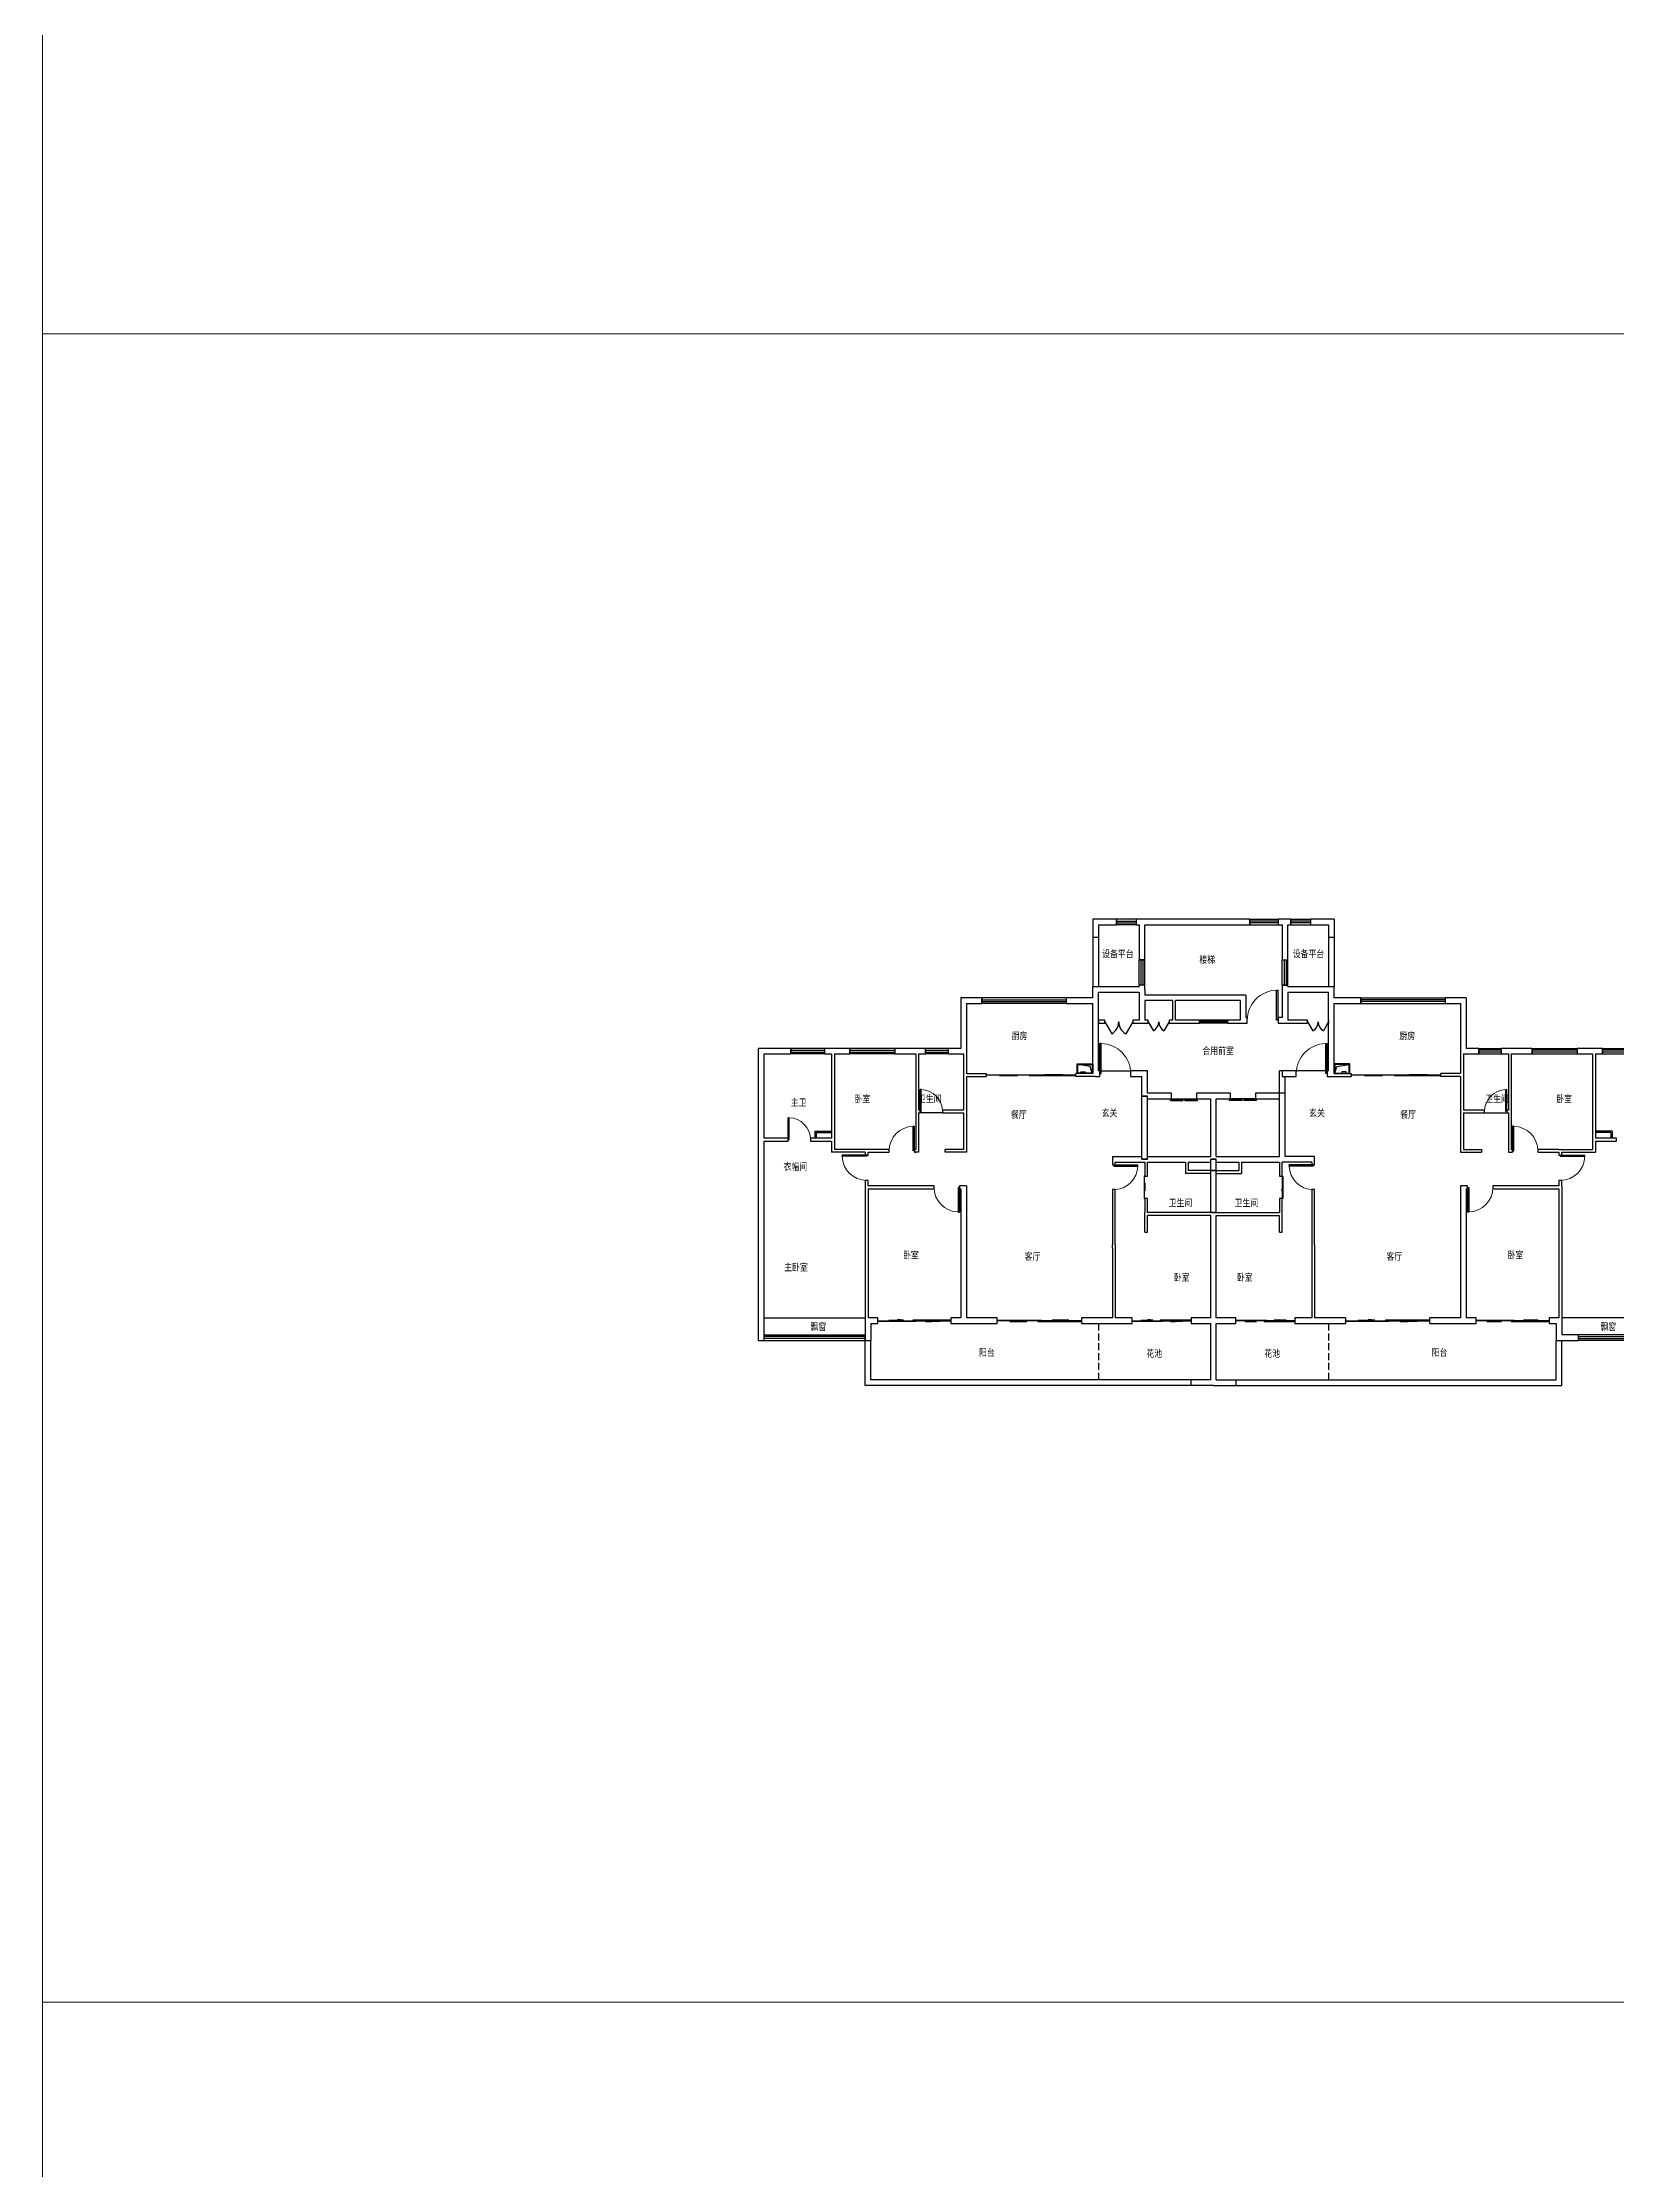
# Model space of a CAD drawing. Extents: x 0 to 157251, y -2300 to 594000.
# Drawn here: x 73151 to 129200, y 291037 to 366778 of the extents above; entities that cross this region are included whole.
import ezdxf

# ---------------------------------------------------------------- set-up
doc = ezdxf.new("R2010")
doc.units = 0
doc.header["$LTSCALE"] = 1000
doc.header["$MEASUREMENT"] = 0
doc.linetypes.add('DASH', pattern=[0.35, 0.25, -0.1])
doc.layers.add('5-PUB_TEXT', color=7, linetype='Continuous', lineweight=5)
doc.layers.add('C-SHET-SHET', color=144, linetype='Continuous', lineweight=15)
for name, color, linetype in [('AE-EQPM-TOLT', 78, 'Continuous'), ('AE-FLOR', 151, 'Continuous'), ('WALL', 9, 'Continuous'), ('WINDOW', 4, 'Continuous')]:
    doc.layers.add(name, color=color, linetype=linetype)
doc.styles.add('黑体', font='simhei.ttf')

# ---------------------------------------------------------------- blocks, each defined once
blk = doc.blocks.new('A$C7ACF2B12')
at = {"color": 250}
for points in [[(20, -30), (20, 480), (330, 480), (330, -30)], [(20, 375), (60, 375), (60, 225), (20, 225)]]:
    blk.add_lwpolyline(points, close=True, dxfattribs=at)
blk.add_lwpolyline([(20, -30), (256, 41), (330, 480)], dxfattribs=at)
at = {"layer": 'AE-EQPM-TOLT'}
blk.add_lwpolyline([(0, -50), (0, 500), (350, 500), (350, -50)], close=True, dxfattribs=at)
blk = doc.blocks.new('$TCHSYS$WIN2D')
for p, q in [((-0.5, 0.5), (0.5, 0.5)), ((-0.5, 0.5), (-0.5, -0.5)), ((0.5, 0.5), (0.5, -0.5)), ((0.5, 0.167), (-0.5, 0.167)), ((0.5, -0.167), (-0.5, -0.167)), ((-0.5, -0.5), (0.5, -0.5))]:
    blk.add_line(p, q)
blk = doc.blocks.new('$DorLib2D$00000231')
at = {"color": 0}
for p, q in [((-0.5, 0), (-0.25, 0.433)), ((0.5, 0), (0.25, 0.433))]:
    blk.add_line(p, q, dxfattribs=at)
for centre, start, end in [((-0.5, 0), 0, 60), ((0.5, 0), 120, 180)]:
    blk.add_arc(centre, 0.5, start, end, dxfattribs=at)
blk = doc.blocks.new('$DorLib2D$00000127')
at = {"color": 0}
for points in [[(-0.533, 0.795), (-0.533, 0.69)], [(-0.033, 0.795), (-0.533, 0.795)], [(-0.033, 0.69), (-0.533, 0.69)], [(0.5, 0.5), (-0.5, 0.5)], [(-0.033, 0.795), (-0.033, 0.69)], [(0.533, 0.795), (0.033, 0.795)], [(0.033, 0.795), (0.033, 0.69)], [(0.533, 0.69), (0.033, 0.69)], [(0.533, 0.795), (0.533, 0.69)]]:
    blk.add_lwpolyline(points, dxfattribs=at)
blk = doc.blocks.new('$DorLib2D$00000001')
for p, q in [((0.45, 0.975), (0.5, 0.975)), ((0.45, 0), (0.45, 0.975)), ((0.5, 0), (0.5, 0.975)), ((0.5, 0), (0.45, 0))]:
    blk.add_line(p, q)
at = {"lineweight": 13}
blk.add_arc((0.475, 0), 0.975, 91.46928, 180, dxfattribs=at)
blk = doc.blocks.new('$DorLib2D$00000129')
at = {"color": 0, "linetype": 'Continuous'}
for p, q in [((-0.5, 0.545), (-0.5, 0.687)), ((-0.5, 0.687), (0.5, 0.687)), ((0.5, 0.545), (-0.5, 0.545)), ((-0.5, 0.5), (-0.5, 0.545)), ((-0.2, 0.437), (0.158, 0.437)), ((0.08, 0.341), (0.08, 0.437)), ((0.158, 0.437), (0.08, 0.341)), ((0.5, 0.687), (0.5, 0.545)), ((0.5, 0.5), (0.5, 0.545))]:
    blk.add_line(p, q, dxfattribs=at)
blk = doc.blocks.new('$DorLib2D$00000131')
at = {"color": 0, "linetype": 'Continuous'}
for p, q in [((-0.5, 0.125), (-0.5, 0)), ((0.019, 0.125), (-0.5, 0.125)), ((-0.5, 0), (0.019, 0)), ((-0.024, 0), (0.5, 0)), ((-0.024, -0.125), (-0.024, 0)), ((0.019, 0), (0.019, 0.125)), ((0.15, 0.125), (0.232, 0.197)), ((0.35, 0.125), (0.15, 0.125)), ((0.232, 0.197), (0.232, 0.125)), ((0.5, 0), (0.5, -0.125)), ((-0.35, -0.125), (-0.15, -0.125)), ((-0.232, -0.197), (-0.232, -0.125)), ((-0.15, -0.125), (-0.232, -0.197)), ((0.5, -0.125), (-0.024, -0.125))]:
    blk.add_line(p, q, dxfattribs=at)

msp = doc.modelspace()

# ---------------------------------------------------------------- linework, layer by layer
at = {"layer": 'AE-FLOR'}
for p, q in [((110550, 334910), (110550, 333160)), ((110750, 334910), (110750, 333160)), ((118950, 334910), (118950, 333160)), ((119150, 334910), (119150, 333160)), ((110550, 333985), (110550, 333160)), ((110750, 333985), (110750, 333160)), ((118950, 333985), (118950, 333160)), ((119150, 333985), (119150, 333160)), ((110800, 330160), (111900, 330160)), ((118900, 330160), (117800, 330160)), ((105200, 328660), (104400, 328660)), ((124500, 328660), (125300, 328660)), ((98850, 321360), (102450, 321360)), ((130850, 321360), (127250, 321360)), ((102450, 318960), (102450, 320560)), ((102650, 319160), (102650, 320560)), ((127050, 319160), (127050, 320560)), ((127250, 318960), (127250, 320560)), ((114050, 318960), (102450, 318960)), ((114050, 319160), (102650, 319160)), ((115650, 319160), (127050, 319160)), ((115650, 318960), (127250, 318960))]:
    msp.add_line(p, q, dxfattribs=at)
at = {"layer": 'AE-FLOR', "linetype": 'DASH'}
for p, q in [((110750, 321160), (110750, 319160)), ((118950, 321160), (118950, 319160))]:
    msp.add_line(p, q, dxfattribs=at)
at = {"layer": 'C-SHET-SHET'}
for points in [[(73151, 356400), (157251, 356400), (157251, 415800), (73151, 415800)], [(73151, 297000), (157251, 297000), (157251, 356400), (73151, 356400)], [(73151, 237600), (157251, 237600), (157251, 297000), (73151, 297000)]]:
    msp.add_lwpolyline(points, close=True, dxfattribs=at)
at = {"layer": 'WALL'}
for p, q in [((110550, 335560), (110550, 334910)), ((111400, 335560), (110550, 335560)), ((111400, 335360), (111400, 335560)), ((112300, 335560), (112100, 335560)), ((112100, 335560), (112100, 335360)), ((116150, 335560), (112300, 335560)), ((116150, 335360), (116150, 335560)), ((117300, 335560), (117150, 335560)), ((117150, 335560), (117150, 335360)), ((117300, 335560), (117300, 335560)), ((117500, 335560), (117300, 335560)), ((117600, 335560), (117500, 335560)), ((117500, 335560), (117500, 335560)), ((117600, 335360), (117600, 335560)), ((119150, 335560), (118300, 335560)), ((118300, 335560), (118300, 335360)), ((119150, 335560), (119150, 334910)), ((110750, 334910), (110550, 334910)), ((110750, 335360), (110750, 334910)), ((110750, 335360), (111400, 335360)), ((112100, 335360), (112200, 335360)), ((112200, 335360), (112200, 334110)), ((112400, 334110), (112400, 335360)), ((112400, 335360), (116150, 335360)), ((117150, 335360), (117300, 335360)), ((117300, 335360), (117300, 334110)), ((117500, 335360), (117600, 335360)), ((117500, 334110), (117500, 335360)), ((118300, 335360), (118950, 335360)), ((118950, 335360), (118950, 334910)), ((119150, 334910), (118950, 334910)), ((112200, 334110), (112400, 334110)), ((117300, 334110), (117500, 334110)), ((105850, 332760), (105850, 330960)), ((106600, 332760), (105850, 332760)), ((106050, 332560), (106050, 330860)), ((106050, 332560), (106600, 332560)), ((106600, 332560), (106600, 332760)), ((110550, 332760), (109600, 332760)), ((109600, 332760), (109600, 332560)), ((109600, 332560), (110550, 332560)), ((110550, 332760), (110550, 333160)), ((110550, 333160), (110750, 333160)), ((110550, 330060), (110550, 332560)), ((110750, 333160), (112200, 333160)), ((110750, 332960), (112200, 332960)), ((110750, 330160), (110750, 332960)), ((112400, 333210), (112200, 333210)), ((112200, 333210), (112200, 333160)), ((112200, 332960), (112200, 332760)), ((112200, 332760), (112200, 331959)), ((112400, 333060), (112400, 333210)), ((112400, 333060), (112400, 332860)), ((113500, 332860), (112400, 332860)), ((113400, 332660), (112400, 332660)), ((112400, 332660), (112400, 331960)), ((113400, 331960), (113400, 332660)), ((116000, 332860), (113500, 332860)), ((115800, 332660), (113500, 332660)), ((113500, 331960), (113500, 332660)), ((115800, 332660), (115800, 331960)), ((116000, 332860), (116000, 332060)), ((117500, 333210), (117300, 333210)), ((117300, 333210), (117300, 333060)), ((117300, 333060), (117300, 332060)), ((117500, 333160), (117500, 333210)), ((117500, 333160), (118950, 333160)), ((117500, 332960), (117500, 331960)), ((117500, 332960), (118950, 332960)), ((118950, 333160), (119150, 333160)), ((118950, 330160), (118950, 332960)), ((119150, 332760), (119150, 333160)), ((120100, 332760), (119150, 332760)), ((119150, 330060), (119150, 332560)), ((119150, 332560), (120100, 332560)), ((120100, 332560), (120100, 332760)), ((123850, 332760), (123100, 332760)), ((123100, 332760), (123100, 332560)), ((123100, 332560), (123650, 332560)), ((123650, 332560), (123650, 330860)), ((123850, 332760), (123850, 330960)), ((110976, 331959), (110751, 331959)), ((110751, 331959), (110751, 331859)), ((110751, 331859), (110976, 331859)), ((110976, 331859), (110976, 331959)), ((112200, 331959), (111976, 331959)), ((111976, 331959), (111976, 331859)), ((111976, 331859), (112301, 331859)), ((112300, 331860), (112525, 331860)), ((112525, 331960), (112400, 331960)), ((112525, 331860), (112525, 331960)), ((113400, 331960), (113275, 331960)), ((113275, 331960), (113275, 331860)), ((113275, 331860), (113500, 331860)), ((114350, 331960), (113500, 331960)), ((113500, 331860), (114350, 331860)), ((114350, 331860), (114350, 331960)), ((115800, 331960), (115350, 331960)), ((115350, 331960), (115350, 331860)), ((115350, 331860), (115900, 331860)), ((115900, 331860), (116050, 331860)), ((116050, 332060), (116000, 332060)), ((116050, 331860), (116050, 332060)), ((117300, 332060), (117150, 332060)), ((117150, 332060), (117150, 331860)), ((117150, 331860), (117400, 331860)), ((117400, 331860), (118200, 331860)), ((118200, 331960), (117500, 331960)), ((118200, 331860), (118200, 331960)), ((118950, 331960), (118950, 331860)), ((98650, 327660), (98650, 330960)), ((99800, 330960), (98650, 330960)), ((98850, 327760), (98850, 330760)), ((98850, 330760), (99800, 330760)), ((99800, 330760), (99800, 330960)), ((101350, 330960), (101000, 330960)), ((101000, 330960), (101000, 330760)), ((101000, 330760), (101250, 330760)), ((101250, 330760), (101250, 327760)), ((101900, 330960), (101350, 330960)), ((101350, 330760), (101350, 327660)), ((101350, 330760), (101900, 330760)), ((101900, 330760), (101900, 330960)), ((104250, 330960), (103500, 330960)), ((103500, 330960), (103500, 330760)), ((103500, 330760), (104250, 330760)), ((104600, 330960), (104250, 330960)), ((104250, 330760), (104250, 328760)), ((104350, 330760), (104350, 328760)), ((104350, 330760), (104600, 330760)), ((104600, 330760), (104600, 330960)), ((105850, 330960), (105400, 330960)), ((105400, 330960), (105400, 330760)), ((105400, 330760), (105950, 330760)), ((105950, 330760), (105950, 330060)), ((106050, 330860), (106050, 330060)), ((123650, 330860), (123650, 330060)), ((123750, 330760), (123750, 330060)), ((123750, 330760), (124300, 330760)), ((124300, 330960), (123850, 330960)), ((124300, 330760), (124300, 330960)), ((125450, 330960), (125100, 330960)), ((125100, 330960), (125100, 330760)), ((125100, 330760), (125350, 330760)), ((125350, 330760), (125350, 328760)), ((126200, 330960), (125450, 330960)), ((125450, 330760), (125450, 328760)), ((125450, 330760), (126200, 330760)), ((126200, 330760), (126200, 330960)), ((128350, 330960), (127800, 330960)), ((127800, 330960), (127800, 330760)), ((127800, 330760), (128350, 330760)), ((128700, 330960), (128350, 330960)), ((128350, 330760), (128350, 327660)), ((128450, 330760), (128450, 327760)), ((128450, 330760), (128700, 330760)), ((128700, 330760), (128700, 330960)), ((105950, 330060), (105950, 328760)), ((106050, 330060), (106750, 330060)), ((106050, 329960), (106050, 328760)), ((106050, 329960), (106750, 329960)), ((106750, 330060), (106750, 329960)), ((110550, 330060), (109950, 330060)), ((109950, 329960), (109950, 330060)), ((110650, 329960), (109950, 329960)), ((110650, 329960), (110800, 329960)), ((110800, 330160), (110750, 330160)), ((110800, 329960), (110800, 330160)), ((112500, 330160), (111900, 330160)), ((111900, 330160), (111900, 329960)), ((111900, 329960), (112300, 329960)), ((112300, 329260), (112300, 329960)), ((112500, 329360), (112500, 330160)), ((117200, 327110), (117200, 330160)), ((117800, 330160), (117200, 330160)), ((117300, 330160), (117300, 329960)), ((117300, 329960), (117800, 329960)), ((117400, 327110), (117400, 329960)), ((117800, 329960), (117800, 330160)), ((118950, 330160), (118900, 330160)), ((118900, 330160), (118900, 329960)), ((118900, 329960), (119050, 329960)), ((119050, 329960), (119750, 329960)), ((119150, 330060), (119750, 330060)), ((119750, 330060), (119750, 329960)), ((123650, 330060), (122950, 330060)), ((122950, 329960), (122950, 330060)), ((123650, 329960), (122950, 329960)), ((123650, 329960), (123650, 328760)), ((123750, 330060), (123750, 328760)), ((104250, 328760), (104250, 327360)), ((104400, 328760), (104350, 328760)), ((104400, 328660), (104400, 328760)), ((105950, 328760), (105200, 328760)), ((105200, 328760), (105200, 328660)), ((106050, 328760), (106050, 327260)), ((112300, 327010), (112300, 329260)), ((112300, 329260), (112500, 329260)), ((112300, 327110), (112300, 329260)), ((112500, 329260), (112300, 329260)), ((113350, 329360), (112500, 329360)), ((112500, 327010), (112500, 329260)), ((112500, 327110), (112500, 329160)), ((112500, 329160), (113350, 329160)), ((113350, 329160), (113350, 329360)), ((114850, 329360), (114250, 329360)), ((114250, 329360), (114250, 329160)), ((114250, 329160), (114750, 329160)), ((114750, 327110), (114750, 329160)), ((115451, 329360), (114850, 329360)), ((114950, 327110), (114950, 329160)), ((114950, 329160), (115451, 329160)), ((115451, 329160), (115451, 329360)), ((117400, 329360), (116351, 329360)), ((116351, 329360), (116351, 329160)), ((116351, 329160), (117200, 329160)), ((123650, 328760), (123650, 327260)), ((124500, 328760), (123750, 328760)), ((124500, 328660), (124500, 328760)), ((125350, 328760), (125300, 328760)), ((125300, 328760), (125300, 328660)), ((125450, 328760), (125450, 327360)), ((100650, 328010), (100650, 327760)), ((100650, 328010), (101250, 328010)), ((100700, 327960), (100700, 327760)), ((100700, 327960), (101250, 327960)), ((104350, 328660), (104350, 327260)), ((104350, 328660), (104400, 328660)), ((105200, 328660), (105950, 328660)), ((105950, 328660), (105950, 327360)), ((123750, 328660), (123750, 327360)), ((123750, 328660), (124500, 328660)), ((125300, 328660), (125350, 328660)), ((125350, 328660), (125350, 327260)), ((129050, 328010), (128450, 328010)), ((129000, 327960), (128450, 327960)), ((129000, 327960), (129000, 327760)), ((129050, 328010), (129050, 327760)), ((98650, 320560), (98650, 327660)), ((99700, 327760), (98850, 327760)), ((98850, 320560), (98850, 327660)), ((98850, 327660), (99700, 327660)), ((99700, 327660), (99700, 327760)), ((101250, 327760), (100500, 327760)), ((100500, 327760), (100500, 327660)), ((100500, 327660), (101250, 327660)), ((101250, 327660), (101250, 327260)), ((102450, 327260), (101250, 327260)), ((101350, 327660), (101350, 327360)), ((102550, 327360), (101350, 327360)), ((102450, 327260), (102450, 327160)), ((103300, 327360), (102550, 327360)), ((102550, 327160), (102550, 327260)), ((102550, 327260), (103300, 327260)), ((103300, 327260), (103300, 327360)), ((104250, 327360), (104200, 327360)), ((104200, 327360), (104200, 327260)), ((104200, 327260), (104250, 327260)), ((104350, 327260), (104250, 327260)), ((105950, 327360), (105300, 327360)), ((105300, 327260), (105300, 327360)), ((106050, 327260), (105300, 327260)), ((123650, 327260), (124400, 327260)), ((123750, 327360), (124400, 327360)), ((124400, 327360), (124400, 327260)), ((125350, 327260), (125450, 327260)), ((125500, 327360), (125450, 327360)), ((125450, 327260), (125500, 327260)), ((125500, 327260), (125500, 327360)), ((127150, 327360), (126400, 327360)), ((126400, 327360), (126400, 327260)), ((126400, 327260), (127150, 327260)), ((127150, 327360), (128350, 327360)), ((127150, 327260), (127150, 327160)), ((127250, 327260), (128450, 327260)), ((127250, 327160), (127250, 327260)), ((128350, 327660), (128350, 327360)), ((129200, 327760), (128450, 327760)), ((128450, 327660), (128450, 327260)), ((128450, 327660), (129200, 327660)), ((129200, 327660), (129200, 327760)), ((102450, 327160), (102550, 327160)), ((111250, 327110), (112300, 327110)), ((111250, 327110), (111250, 326810)), ((111250, 326810), (111350, 326810)), ((111350, 326910), (112400, 326910)), ((111350, 326810), (111350, 326910)), ((112500, 327010), (112300, 327010)), ((112300, 327010), (112500, 327010)), ((112400, 326910), (112400, 326410)), ((112500, 327110), (113850, 327110)), ((112500, 326910), (113850, 326910)), ((112500, 326410), (112500, 326910)), ((113850, 327110), (114750, 327110)), ((113850, 326910), (113850, 326509)), ((114750, 326509), (113850, 326509)), ((113950, 326910), (114750, 326910)), ((113950, 326910), (113950, 326609)), ((114750, 326609), (113950, 326609)), ((114750, 326609), (114751, 327010)), ((114750, 326609), (114750, 326910)), ((114750, 326609), (114950, 326609)), ((114950, 326609), (114750, 326609)), ((114950, 326609), (114750, 326609)), ((114750, 325110), (114750, 326609)), ((114750, 326609), (114950, 326609)), ((114750, 325110), (114750, 326509)), ((114950, 327010), (114751, 327010)), ((114751, 327010), (114950, 327010)), ((114950, 327110), (115850, 327110)), ((114950, 326609), (114950, 327010)), ((114950, 326910), (115750, 326910)), ((114950, 326609), (114950, 326910)), ((114950, 325110), (114950, 326609)), ((114950, 326609), (115750, 326609)), ((114950, 326509), (115850, 326509)), ((114950, 325110), (114950, 326509)), ((115750, 326910), (115750, 326609)), ((115850, 327110), (117200, 327110)), ((115850, 326910), (117200, 326910)), ((115850, 326910), (115850, 326509)), ((117200, 326910), (117200, 326410)), ((117300, 326410), (117300, 326910)), ((118350, 326910), (117300, 326910)), ((118450, 327110), (117400, 327110)), ((118350, 326910), (118350, 326810)), ((118350, 326810), (118450, 326810)), ((118450, 326810), (118450, 327110)), ((127150, 327160), (127250, 327160)), ((102550, 326260), (102450, 326260)), ((102450, 326260), (102450, 326060)), ((102450, 326060), (102450, 321260)), ((102550, 326060), (102550, 326260)), ((104900, 326060), (102550, 326060)), ((102550, 325960), (102550, 321360)), ((102550, 325960), (104900, 325960)), ((104900, 325960), (104900, 326060)), ((106050, 326060), (105800, 326060)), ((105800, 326060), (105800, 325960)), ((105800, 325960), (105850, 325960)), ((105850, 325960), (105850, 321360)), ((106050, 326060), (106050, 321360)), ((111350, 325932), (111250, 325932)), ((111250, 325932), (111250, 323960)), ((111350, 323960), (111350, 325932)), ((112400, 326410), (112500, 326410)), ((117200, 326410), (117300, 326410)), ((118450, 325932), (118350, 325932)), ((118350, 325932), (118350, 323960)), ((118450, 323960), (118450, 325932)), ((123900, 326060), (123650, 326060)), ((123650, 326060), (123650, 321360)), ((123850, 325960), (123900, 325960)), ((123850, 325960), (123850, 321360)), ((123900, 325960), (123900, 326060)), ((127150, 326060), (124800, 326060)), ((124800, 326060), (124800, 325960)), ((124800, 325960), (127150, 325960)), ((127250, 326260), (127150, 326260)), ((127150, 326260), (127150, 326060)), ((127150, 325960), (127150, 321360)), ((127250, 326060), (127250, 326260)), ((127250, 326060), (127250, 321260)), ((112500, 325610), (112400, 325610)), ((112400, 325610), (112400, 325110)), ((112400, 324410), (112400, 325110)), ((112500, 325110), (112500, 325610)), ((114750, 325110), (112500, 325110)), ((112500, 324410), (112500, 325010)), ((114750, 325010), (112500, 325010)), ((114750, 325110), (114950, 325110)), ((114950, 325110), (114750, 325110)), ((114750, 321360), (114750, 325010)), ((114950, 325110), (117200, 325110)), ((114950, 321360), (114950, 325010)), ((114950, 325010), (117200, 325010)), ((117300, 325610), (117200, 325610)), ((117200, 325610), (117200, 325110)), ((117200, 324410), (117200, 325010)), ((117300, 325110), (117300, 325610)), ((117300, 324410), (117300, 325110)), ((112400, 324410), (112500, 324410)), ((117200, 324410), (117300, 324410)), ((111250, 323960), (111250, 323960)), ((111250, 323860), (111250, 323960)), ((111250, 323860), (111250, 323860)), ((111250, 323860), (111250, 321360)), ((111350, 323960), (111350, 321360)), ((118350, 323960), (118350, 321360)), ((118450, 323960), (118450, 323960)), ((118450, 323960), (118450, 323860)), ((118450, 323860), (118450, 323860)), ((118450, 323860), (118450, 321360)), ((102450, 321260), (102450, 320560)), ((102900, 321360), (102550, 321360)), ((102650, 321160), (102650, 320560)), ((102650, 321160), (102900, 321160)), ((102900, 321160), (102900, 321360)), ((105850, 321360), (105500, 321360)), ((105500, 321360), (105500, 321160)), ((105500, 321160), (105950, 321160)), ((105950, 321160), (107150, 321160)), ((107150, 321360), (106050, 321360)), ((107150, 321160), (107150, 321360)), ((111250, 321360), (110150, 321360)), ((110150, 321360), (110150, 321160)), ((110150, 321160), (111350, 321160)), ((111950, 321360), (111350, 321360)), ((111350, 321160), (111950, 321160)), ((111950, 321160), (111950, 321360)), ((114750, 321360), (114050, 321360)), ((114050, 321360), (114050, 321160)), ((114050, 321160), (114750, 321160)), ((114750, 319160), (114750, 321160)), ((115650, 321360), (114950, 321360)), ((114950, 319160), (114950, 321160)), ((114950, 321160), (115650, 321160)), ((115650, 321160), (115650, 321360)), ((118350, 321360), (117750, 321360)), ((117750, 321360), (117750, 321160)), ((117750, 321160), (118350, 321160)), ((118350, 321160), (119550, 321160)), ((119550, 321360), (118450, 321360)), ((119550, 321360), (119550, 321160)), ((123650, 321360), (122550, 321360)), ((122550, 321160), (122550, 321360)), ((122550, 321160), (123750, 321160)), ((123750, 321160), (124200, 321160)), ((124200, 321360), (123850, 321360)), ((124200, 321160), (124200, 321360)), ((127150, 321360), (126800, 321360)), ((126800, 321360), (126800, 321160)), ((126800, 321160), (127050, 321160)), ((127050, 321160), (127050, 320560)), ((127250, 321260), (127250, 320760)), ((98650, 320560), (98850, 320560)), ((102450, 320560), (102650, 320560)), ((127050, 320560), (127850, 320560)), ((127850, 320760), (127250, 320760)), ((127850, 320560), (127850, 320760)), ((114750, 319160), (114050, 319160)), ((114050, 318960), (114050, 319160)), ((114850, 318960), (114050, 318960)), ((114850, 318960), (115650, 318960)), ((114950, 319160), (115650, 319160)), ((115650, 319160), (115650, 318960))]:
    msp.add_line(p, q, dxfattribs=at)

# ---------------------------------------------------------------- block references
at = {"layer": 'WINDOW'}
for name, p, xscale, yscale, zscale, rotation in [('$TCHSYS$WIN2D', (111750, 335460), 700, -200, 700, 180.0000080683755), ('$TCHSYS$WIN2D', (116650, 335460), -1000, -200, -1000, 180.0000080683752), ('$TCHSYS$WIN2D', (117950, 335460), 700, 200, 700, 359.9999919316244), ('$TCHSYS$WIN2D', (112300, 333660), -900, 200, -900, 270.0000000001556), ('$TCHSYS$WIN2D', (117400, 333660), -900, -200, -900, 270.0000000000778), ('$TCHSYS$WIN2D', (108100, 332660), 3000, -200, 3000, 179.9999999999908), ('$DorLib2D$00000001', (116600, 331960), -1100, -1100, -1100, 180), ('$DorLib2D$00000231', (111476, 331909), 1000, 1000, 1000, 180), ('$DorLib2D$00000231', (112900, 331910), 750, 750, 750, 180), ('$TCHSYS$WIN2D', (114850, 331910), 1000, -100, 1000, 180.0000000000007), ('$DorLib2D$00000231', (118575, 331910), 750, 750, 750, 179.9999999999968), ('$DorLib2D$00000001', (111350, 330060), -1100, 1100, -1100, 359.9999999994636), ('$DorLib2D$00000001', (118350, 330060), -1100, -1100, -1100, 180.0000000005365), ('$TCHSYS$WIN2D', (124700, 330860), -800, -200, -800, 180), ('$TCHSYS$WIN2D', (127000, 330860), -1600, -200, -1600, 180), ('$TCHSYS$WIN2D', (129300, 330860), -1200, -200, -1200, 180), ('$DorLib2D$00000001', (104800, 328710), 800, -800, 800, 179.9999999996645), ('$DorLib2D$00000131', (108350, 330010), 3200, 100, 3200, 180.0000000000043), ('$DorLib2D$00000131', (121350, 330010), 3200, 100, 3200, 180.0000000000043), ('$DorLib2D$00000127', (113800, 329260), 900, 200, 900, 180.0000000000326), ('$DorLib2D$00000001', (100100, 327710), 800, -800, 800, 180.0000000000975), ('$DorLib2D$00000001', (103750, 327310), -900, -900, -900, 180), ('$DorLib2D$00000001', (102500, 326710), -900, -900, -900, 270), ('$DorLib2D$00000001', (111300, 326371), -877.4999999999682, 877.4999999999682, -877.4999999999682, 269.9999227090655), ('$DorLib2D$00000001', (118400, 326371), -877.4999999999682, -877.4999999999682, -877.4999999999682, 270.0000772909345), ('$DorLib2D$00000001', (127200, 326710), -900, 900, -900, 270), ('$DorLib2D$00000001', (105350, 326010), -900, 900, -900, 180), ('$DorLib2D$00000129', (112450, 326010), -800, 100, -800, 90.00000000153061), ('$DorLib2D$00000129', (117250, 326010), -800, -100, -800, 89.99999999846236), ('$DorLib2D$00000001', (124350, 326010), -900, -900, -900, 359.9999999999991), ('$DorLib2D$00000131', (104200, 321260), -2600, 200, -2600, 180), ('$DorLib2D$00000131', (108650, 321260), 3000, 200, 3000, 180.0000000000043), ('$DorLib2D$00000131', (113000, 321260), -2100, 200, -2100, 180), ('$DorLib2D$00000131', (116700, 321260), -2100, -200, -2100, 359.9999999999962), ('$DorLib2D$00000131', (121050, 321260), -3000, 200, 3000, 180), ('$TCHSYS$WIN2D', (100650, 320660), -3600, 200, -3600, 180)]:
    msp.add_blockref(name, p, dxfattribs=dict(at, xscale=xscale, yscale=yscale, zscale=zscale, rotation=rotation))
for name, p, xscale, yscale, zscale in [('$TCHSYS$WIN2D', (121600, 332660), 3000, 200, 3000), ('$TCHSYS$WIN2D', (100400, 330860), -1200, 200, -1200), ('$TCHSYS$WIN2D', (102700, 330860), -1600, 200, -1600), ('$TCHSYS$WIN2D', (105000, 330860), -800, 200, -800), ('$DorLib2D$00000001', (124900, 328710), 800, 800, 800), ('$DorLib2D$00000127', (115901, 329260), 900, -200, 900), ('$DorLib2D$00000001', (125950, 327310), -900, 900, -900), ('$DorLib2D$00000131', (125500, 321260), -2600, -200, -2600), ('$TCHSYS$WIN2D', (129050, 320660), -2400, -200, -2400)]:
    msp.add_blockref(name, p, dxfattribs=dict(at, xscale=xscale, yscale=yscale, zscale=zscale))
at = {"layer": 'WINDOW', "color": 2, "rotation": 90}
msp.add_blockref('A$C7ACF2B12', (110500, 330060), dxfattribs=at)
at = {"layer": 'WINDOW', "color": 2, "xscale": -1, "rotation": 270}
msp.add_blockref('A$C7ACF2B12', (119200, 330060), dxfattribs=at)

# ---------------------------------------------------------------- texts
at = {"layer": '5-PUB_TEXT', "style": '黑体', "width": 0.8}
for s, rotation, p in [('设备平台', 0, (110885, 334200)), ('楼梯', 360, (114347, 333997)), ('设备平台', 360, (117673, 334200)), ('厨房', 360, (107662, 331282)), ('合用前室', 360, (114454, 330753)), ('厨房', 0, (121470, 331282)), ('主卫', 0, (99795, 328907)), ('卧室', 0, (102063, 329040)), ('卫生间', 0, (104325, 329040)), ('餐厅', 0, (107636, 328475)), ('玄关', 360, (110869, 328536)), ('玄关', 0, (118254, 328536)), ('餐厅', 360, (121501, 328475)), ('卫生间', 360, (124529, 329040)), ('卧室', 360, (127054, 329040)), ('衣帽间', 0, (99539, 326624)), ('卫生间', 360, (113253, 325333)), ('卫生间', 0, (115600, 325333)), ('卧室', 0, (103796, 323477)), ('客厅', 0, (108126, 323425)), ('客厅', 360, (121013, 323425)), ('卧室', 360, (125321, 323477)), ('主卧室', 0, (99560, 323041)), ('卧室', 360, (113437, 322682)), ('卧室', 0, (115681, 322682)), ('飘窗', 0, (100501, 320925)), ('飘窗', 360, (128636, 320925)), ('阳台', 0, (106498, 320005)), ('花池', 0, (112461, 319972)), ('花池', 360, (116661, 319972)), ('阳台', 360, (122620, 320005))]:
    msp.add_text(s, height=250, rotation=rotation, dxfattribs=at).set_placement(p)

doc.saveas('drawing.dxf')
